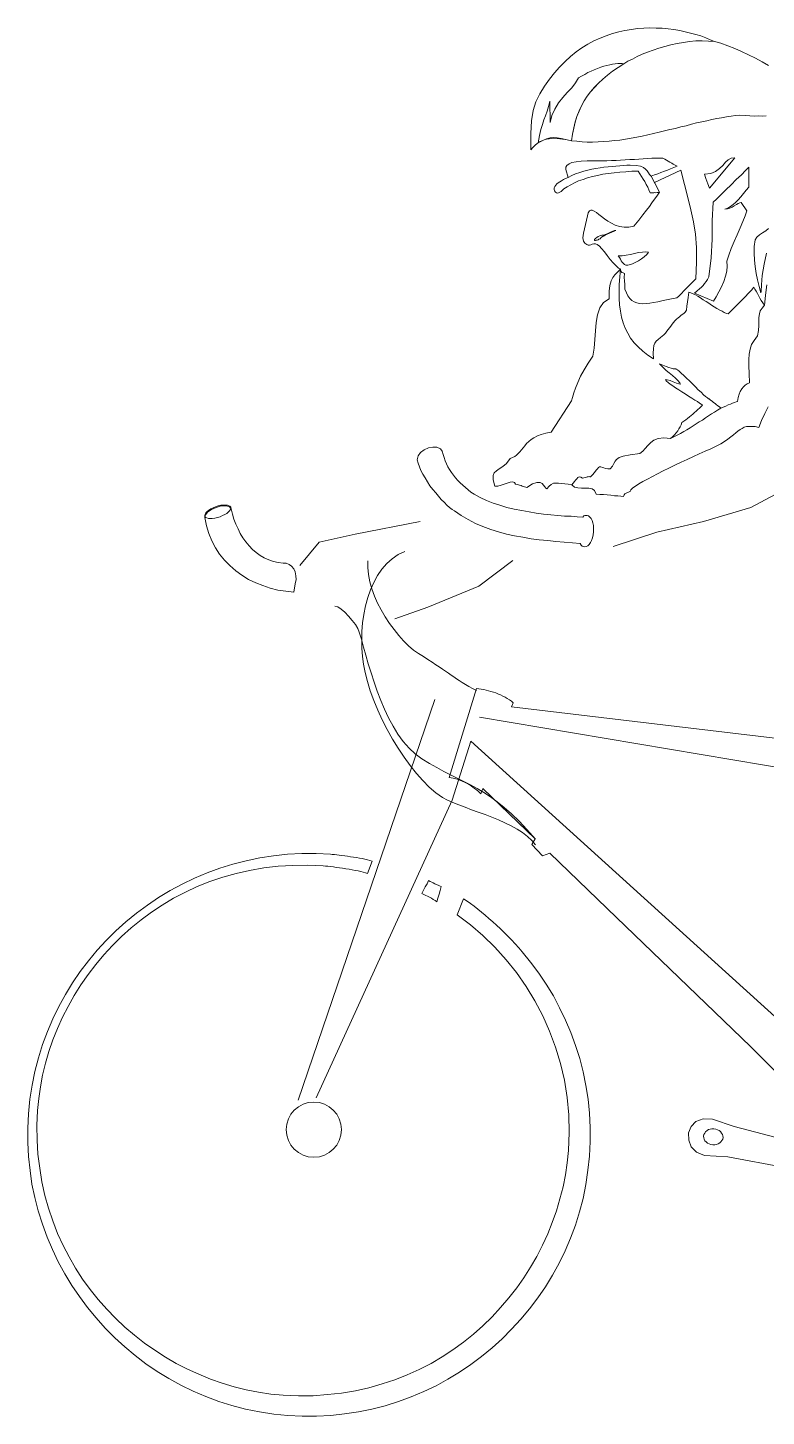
# Model space of a CAD drawing. Header units: millimetres. Extents: x 828494 to 5219521, y -272453 to 431064.
# Drawn here: x 2694480.6 to 2694744.3, y 209332 to 209827.9 of the extents above; entities that cross this region are included whole.
import ezdxf

# ---------------------------------------------------------------- set-up
doc = ezdxf.new("R2010")
doc.units = ezdxf.units.MM
doc.header["$LTSCALE"] = 5
doc.header["$MEASUREMENT"] = 0
doc.layers.add('Bike-Mobius', color=242, linetype='Continuous', lineweight=13)

# ---------------------------------------------------------------- blocks, each defined once
blk = doc.blocks.new('bike boy')
for p, q in [((630.06106, 505.5882), (630.0737, 505.59483)), ((630.04087, 505.58214), (630.06106, 505.5882)), ((629.91946, 505.58221), (629.89173, 505.57672)), ((630.0208, 505.57759), (630.04087, 505.58214)), ((629.89173, 505.57672), (629.8763, 505.57333)), ((630.00212, 505.57141), (630.0208, 505.57759)), ((629.8763, 505.57333), (629.86795, 505.56334)), ((629.94469, 505.55451), (629.95918, 505.56555)), ((629.92276, 505.54555), (629.94469, 505.55451)), ((629.90873, 505.54054), (629.92276, 505.54555)), ((629.92584, 505.50588), (629.86735, 505.33433)), ((629.945, 505.49836), (630.1563, 505.46268)), ((629.93321, 505.46285), (629.94118, 505.48803)), ((629.94118, 505.48803), (630.08181, 505.36061)), ((629.87501, 505.33527), (629.93321, 505.46285))]:
    blk.add_line(p, q)
at = {"linetype": 'Continuous'}
for points in [[(629.97009, 505.74442), (629.9696, 505.74409), (629.9687, 505.74332), (629.96779, 505.74236), (629.96687, 505.74131), (629.96694, 505.74838), (629.96725, 505.75376), (629.96787, 505.75818), (629.96899, 505.76191), (629.97083, 505.7654), (629.97275, 505.7686), (629.97484, 505.77161), (629.977, 505.77433), (629.97924, 505.77686), (629.98156, 505.7792), (629.98386, 505.78135), (629.98633, 505.78331), (629.98879, 505.78508), (629.99133, 505.78665), (629.99395, 505.78804), (629.99655, 505.78924), (629.99923, 505.79024), (630.00191, 505.79116), (630.00457, 505.79189), (630.00723, 505.79253), (630.00996, 505.79297), (630.01259, 505.79333), (630.0153, 505.7935), (630.01792, 505.79367), (630.02061, 505.79356), (630.02312, 505.79347), (630.02571, 505.79327), (630.02819, 505.79289), (630.03068, 505.79252), (630.03305, 505.79197), (630.03534, 505.79142), (630.03753, 505.79079), (630.03971, 505.79016), (630.04179, 505.78935), (630.04369, 505.78856), (630.04558, 505.78777), (630.04299, 505.78796), (630.0403, 505.78807), (630.0376, 505.788), (630.03488, 505.78774), (630.03224, 505.78738), (630.02951, 505.78693), (630.02686, 505.78639), (630.0243, 505.78565), (630.02173, 505.78492), (630.01924, 505.78408), (630.01685, 505.78324), (630.01464, 505.78229), (630.01243, 505.78134), (630.0104, 505.78028), (630.00846, 505.77931), (630.0067, 505.77823), (630.0067, 505.77823)], [(630.06873, 505.77755), (630.06596, 505.77906), (630.0631, 505.78058), (630.06014, 505.78211), (630.05718, 505.78354), (630.0542, 505.78479), (630.05121, 505.78594), (630.04832, 505.787), (630.04558, 505.78777), (630.04299, 505.78796), (630.0403, 505.78807), (630.0376, 505.788), (630.03488, 505.78774), (630.03224, 505.78738), (630.02951, 505.78693), (630.02686, 505.78639), (630.0243, 505.78565), (630.02173, 505.78492), (630.01924, 505.78408), (630.01685, 505.78324), (630.01464, 505.78229), (630.01243, 505.78134), (630.0104, 505.78028), (630.00846, 505.77931), (630.0067, 505.77823), (630.00426, 505.77665), (630.0019, 505.77506), (629.99973, 505.77336), (629.99774, 505.77165), (629.99584, 505.76993), (629.99413, 505.7682), (629.99249, 505.76628), (629.99104, 505.76434), (629.98978, 505.76239), (629.98859, 505.76024), (629.98759, 505.75808), (629.98667, 505.75573), (629.98593, 505.75337), (629.98528, 505.75081), (629.98479, 505.74815), (629.98439, 505.7453), (629.9866, 505.74504), (629.98883, 505.74487), (629.99105, 505.7447), (629.99337, 505.74471), (629.99571, 505.74481), (629.99805, 505.74492), (630.00039, 505.74511), (630.00273, 505.74531), (630.00508, 505.74559), (630.00743, 505.74598), (630.00988, 505.74635), (630.01224, 505.74682), (630.0146, 505.7473), (630.01697, 505.74777), (630.01943, 505.74833), (630.0218, 505.74889), (630.02417, 505.74946), (630.02644, 505.75003), (630.02882, 505.75059), (630.03109, 505.75117), (630.03346, 505.75173), (630.03564, 505.75231), (630.03792, 505.75288), (630.0401, 505.75337), (630.04228, 505.75386), (630.04445, 505.75435), (630.04653, 505.75475), (630.04861, 505.75515), (630.05069, 505.75555), (630.05266, 505.75578), (630.05454, 505.7561), (630.05642, 505.75623), (630.05864, 505.75607), (630.06068, 505.75601), (630.06262, 505.75586), (630.0644, 505.75591), (630.06616, 505.75587), (630.06775, 505.75594)], [(629.97521, 505.75306), (629.97506, 505.76219), (629.97451, 505.75991), (629.9739, 505.75791), (629.9732, 505.75601), (629.9725, 505.7542), (629.97188, 505.7522), (629.97116, 505.75002), (629.97059, 505.74745), (629.97008, 505.74433), (629.97202, 505.74539), (629.97366, 505.74611), (629.97517, 505.74646), (629.97667, 505.74662), (629.97816, 505.74651), (629.9799, 505.74619), (629.98192, 505.74576), (629.98439, 505.7452), (629.98479, 505.74806), (629.98527, 505.75072), (629.98593, 505.75328), (629.98667, 505.75573), (629.98758, 505.75799), (629.98859, 505.76024), (629.98978, 505.76239), (629.99104, 505.76434), (629.99249, 505.76628), (629.99412, 505.76811), (629.99584, 505.76993), (629.99774, 505.77165), (629.99973, 505.77336), (630.0019, 505.77506), (630.00426, 505.77665), (630.0067, 505.77823), (630.00597, 505.77838), (630.00504, 505.77836), (630.0041, 505.77833), (630.00307, 505.77823), (630.00195, 505.77813), (630.00072, 505.77785), (629.99949, 505.77757), (629.99816, 505.7772), (629.99682, 505.77675), (629.99548, 505.77629), (629.99404, 505.77565), (629.99269, 505.7751), (629.99134, 505.77446), (629.98998, 505.77372), (629.98862, 505.77299), (629.98735, 505.77215), (629.98608, 505.77011), (629.98443, 505.768), (629.9825, 505.76591), (629.98057, 505.76373), (629.97872, 505.76145), (629.97713, 505.75887), (629.9759, 505.75608), (629.97521, 505.75306)], [(629.97202, 505.74539), (629.9726, 505.74563), (629.97364, 505.74592), (629.97478, 505.74612), (629.97581, 505.74622), (629.97693, 505.74632), (629.97814, 505.74623), (629.97934, 505.74614), (629.98053, 505.74596), (629.98182, 505.74577), (629.9831, 505.74549), (629.98439, 505.7452), (629.98479, 505.74806), (629.98527, 505.75072), (629.98593, 505.75328), (629.98667, 505.75573), (629.98758, 505.75799), (629.98859, 505.76024), (629.98978, 505.76239), (629.99104, 505.76434), (629.99249, 505.76628), (629.99412, 505.76811), (629.99584, 505.76993), (629.99774, 505.77165), (629.99973, 505.77336), (630.0019, 505.77506), (630.00426, 505.77665), (630.0067, 505.77823), (630.0067, 505.77823), (630.0067, 505.77823)], [(629.97202, 505.74539), (629.97164, 505.74524), (629.97058, 505.74476), (629.97009, 505.74442)], [(630.02348, 505.73787), (630.02199, 505.7378), (630.02041, 505.73783), (630.01872, 505.73777), (630.01695, 505.73762), (630.01508, 505.73758), (630.01321, 505.73744), (630.01125, 505.73731), (630.00928, 505.73718), (630.00731, 505.73705), (630.00535, 505.73692), (630.00339, 505.73688), (630.00143, 505.73675), (629.99947, 505.73671), (629.99761, 505.73666), (629.99584, 505.73661), (629.99416, 505.73665), (629.99109, 505.73669), (629.98848, 505.73652), (629.98632, 505.73631), (629.98452, 505.73598), (629.98327, 505.73542), (629.98238, 505.73474), (629.98186, 505.73395), (629.98188, 505.73292), (629.98283, 505.72959), (629.98448, 505.7304), (629.98611, 505.73111), (629.98783, 505.73173), (629.98955, 505.73225), (629.99135, 505.73267), (629.99306, 505.7331), (629.99476, 505.73344), (629.99654, 505.73368), (629.99824, 505.73392), (630.00002, 505.73416), (630.00171, 505.73431), (630.0033, 505.73437), (630.00499, 505.73453), (630.00648, 505.7346), (630.00798, 505.73477), (630.00948, 505.73484), (630.01198, 505.73474), (630.0139, 505.73432), (630.01516, 505.73376), (630.01605, 505.73313), (630.01673, 505.73234), (630.01723, 505.73155), (630.01773, 505.73077), (630.01842, 505.73007), (630.01986, 505.73061), (630.0213, 505.73115), (630.02264, 505.7317), (630.02408, 505.73225), (630.02542, 505.7327), (630.02676, 505.73325), (630.0282, 505.7338), (630.02964, 505.73434), (630.02873, 505.73478), (630.02793, 505.73521), (630.02722, 505.73564), (630.02641, 505.73607), (630.0257, 505.7365), (630.02499, 505.73693), (630.02428, 505.73744), (630.02348, 505.73787)], [(630.04129, 505.73095), (630.04189, 505.72904), (630.04228, 505.72799), (630.04265, 505.72684), (630.04335, 505.72493), (630.0542, 505.73798), (630.0527, 505.73781), (630.05144, 505.73716), (630.05033, 505.73603), (630.04911, 505.73464), (630.04771, 505.73335), (630.04603, 505.73208), (630.04393, 505.7313), (630.04129, 505.73095)], [(630.022, 505.72319), (630.02153, 505.72313), (630.02106, 505.72307), (630.0205, 505.72302), (630.02003, 505.72306), (630.01956, 505.723), (630.019, 505.72295), (630.01854, 505.72299), (630.01807, 505.72293), (630.01751, 505.72418), (630.01695, 505.72534), (630.0163, 505.7266), (630.01574, 505.72776), (630.01498, 505.72884), (630.01432, 505.73001), (630.01357, 505.73109), (630.01282, 505.73226), (630.01021, 505.73218), (630.00759, 505.732), (630.00497, 505.73183), (630.00253, 505.73155), (630.00008, 505.73127), (629.99773, 505.73089), (629.99546, 505.73041), (629.99328, 505.72992), (629.99119, 505.72933), (629.98928, 505.72873), (629.98737, 505.72804), (629.98563, 505.72724), (629.98399, 505.72643), (629.98244, 505.72553), (629.98106, 505.72461), (629.97987, 505.72358), (629.97909, 505.72308), (629.97842, 505.72285), (629.97787, 505.72299), (629.97742, 505.7233), (629.97709, 505.72379), (629.97696, 505.72445), (629.97691, 505.72511), (629.97714, 505.72574), (629.97756, 505.72627), (629.97806, 505.72679), (629.97865, 505.72721), (629.97934, 505.72771), (629.98002, 505.72813), (629.9809, 505.72862), (629.98177, 505.72911), (629.98283, 505.72959), (629.98448, 505.7304), (629.98611, 505.73111), (629.98783, 505.73173), (629.98955, 505.73225), (629.99135, 505.73267), (629.99306, 505.7331), (629.99476, 505.73344), (629.99654, 505.73368), (629.99824, 505.73392), (630.00002, 505.73416), (630.00171, 505.73431), (630.0033, 505.73437), (630.00499, 505.73453), (630.00648, 505.7346), (630.00798, 505.73477), (630.00948, 505.73484), (630.01198, 505.73474), (630.0139, 505.73432), (630.01516, 505.73376), (630.01605, 505.73313), (630.01673, 505.73234), (630.01723, 505.73155), (630.01773, 505.73077), (630.01842, 505.73007), (630.022, 505.72319)], [(630.0321, 505.68073), (630.03754, 505.68618), (630.03789, 505.69332), (630.0378, 505.69956), (630.0374, 505.70527), (630.03658, 505.71055), (630.03549, 505.71575), (630.03421, 505.72096), (630.03277, 505.72657), (630.03119, 505.73273), (630.01981, 505.72745), (630.022, 505.72319), (630.02085, 505.7216), (630.01982, 505.72019), (630.01877, 505.71869), (630.01773, 505.71718), (630.01639, 505.71552), (630.01494, 505.71358), (630.01319, 505.71129), (630.01103, 505.70866), (630.00887, 505.70827), (630.00682, 505.70823), (630.00488, 505.70857), (630.00307, 505.70917), (630.00145, 505.70994), (629.99994, 505.7108), (629.99852, 505.71184), (629.9972, 505.71278), (629.99606, 505.7137), (629.99501, 505.71453), (629.99403, 505.71516), (629.99322, 505.7155), (629.99257, 505.71555), (629.99199, 505.71522), (629.99146, 505.71442), (629.99118, 505.71314), (629.98949, 505.70563), (629.98925, 505.7037), (629.98943, 505.70229), (629.99001, 505.70141), (629.9909, 505.70078), (629.99144, 505.70055), (629.992, 505.70061), (629.99257, 505.70075), (629.99324, 505.70098), (629.9939, 505.70112), (629.99464, 505.70106), (629.99537, 505.70082), (629.99625, 505.70019), (629.99719, 505.6991), (629.99839, 505.6977), (629.99957, 505.69613), (630.00093, 505.69444), (630.00212, 505.69295), (630.00342, 505.69165), (630.00447, 505.69073), (630.00537, 505.69029), (630.00549, 505.68944), (630.00591, 505.68885), (630.00645, 505.68863), (630.00699, 505.6884), (630.00695, 505.68663), (630.00703, 505.68523), (630.0071, 505.68373), (630.00723, 505.68177), (630.00786, 505.68014), (630.0085, 505.67879), (630.00926, 505.67771), (630.01022, 505.67689), (630.0112, 505.67626), (630.01228, 505.67581), (630.01347, 505.67553), (630.01485, 505.67542), (630.01625, 505.67551), (630.01785, 505.67566), (630.01945, 505.67592), (630.02124, 505.67625), (630.02305, 505.67667), (630.02503, 505.67708), (630.02721, 505.67756), (630.02938, 505.67805), (630.03027, 505.67864), (630.03107, 505.67941), (630.03168, 505.68011), (630.0321, 505.68073)], [(630.03698, 505.67999), (630.03816, 505.68092), (630.03916, 505.68178), (630.03996, 505.68256), (630.04067, 505.68334), (630.04129, 505.68413), (630.04192, 505.68502), (630.04254, 505.6859), (630.04318, 505.68697), (630.04417, 505.69518), (630.04449, 505.70306), (630.04462, 505.71096), (630.04504, 505.71894), (630.04644, 505.72032), (630.04826, 505.72214), (630.05046, 505.7242), (630.05268, 505.72646), (630.05489, 505.72862), (630.05709, 505.73068), (630.0589, 505.7325), (630.06032, 505.73397), (630.06022, 505.72533), (630.05911, 505.72411), (630.05798, 505.72271), (630.05685, 505.7213), (630.05563, 505.72), (630.05442, 505.71869), (630.05303, 505.71759), (630.05156, 505.71658), (630.05003, 505.71596), (630.05106, 505.71606), (630.0521, 505.71636), (630.05307, 505.71684), (630.05404, 505.71742), (630.05492, 505.71791), (630.0557, 505.71841), (630.05638, 505.71873), (630.05695, 505.71888), (630.05946, 505.71524), (630.05865, 505.71316), (630.05763, 505.71063), (630.05649, 505.70793), (630.05525, 505.70504), (630.054, 505.70207), (630.05276, 505.69918), (630.0517, 505.69628), (630.05085, 505.69365), (630.05098, 505.69159), (630.05082, 505.68946), (630.05028, 505.68727), (630.04955, 505.685), (630.04853, 505.68265), (630.04744, 505.68051), (630.04626, 505.67845), (630.04509, 505.67649), (630.03698, 505.67999)], [(630.06702, 505.67484), (630.06712, 505.67613), (630.06744, 505.67918), (630.06795, 505.68352)], [(630.06786, 505.69711), (630.06676, 505.69235), (630.06603, 505.68757), (630.06563, 505.6836), (630.06552, 505.6809), (630.06538, 505.68017), (630.06465, 505.68284), (630.06402, 505.68567), (630.06339, 505.68842), (630.06296, 505.69134), (630.06262, 505.69416), (630.06256, 505.69705), (630.06259, 505.70002), (630.0629, 505.70288), (630.06374, 505.70403), (630.06483, 505.70497), (630.0661, 505.7058), (630.06747, 505.70673), (630.06867, 505.70775)], [(630.06857, 505.63135), (630.06706, 505.62849), (630.06572, 505.62551), (630.06455, 505.62244), (630.063, 505.62284), (630.06161, 505.62294), (630.06031, 505.62294), (630.05928, 505.62284), (630.05832, 505.62254), (630.05736, 505.62205), (630.05648, 505.62156), (630.05559, 505.62088), (630.0547, 505.62011), (630.0537, 505.61926), (630.05252, 505.61842), (630.05124, 505.61749), (630.04986, 505.61647), (630.0482, 505.61539), (630.04626, 505.61442), (630.04404, 505.61338), (630.04163, 505.61226), (630.03904, 505.61115), (630.03653, 505.61004), (630.03383, 505.60875), (630.03123, 505.60755), (630.02862, 505.60635), (630.02601, 505.60506), (630.02359, 505.60385), (630.02117, 505.60263), (630.01895, 505.6015), (630.01682, 505.60036), (630.01488, 505.59929), (630.01322, 505.5983), (630.01175, 505.59739), (630.01057, 505.59655), (630.00968, 505.59578), (630.00954, 505.59523), (630.00924, 505.59497), (630.00876, 505.59473), (630.00828, 505.59458), (630.00771, 505.59435), (630.00722, 505.5941), (630.00682, 505.59367), (630.00658, 505.59294), (630.00546, 505.59302), (630.00417, 505.59312), (630.00269, 505.59323), (630.00121, 505.59344), (629.99964, 505.59356), (629.99807, 505.59368), (629.9964, 505.5938), (629.99483, 505.59392), (629.9942, 505.59546), (629.99314, 505.59619), (629.99177, 505.59648), (629.99019, 505.59651), (629.9886, 505.59644), (629.98703, 505.59656), (629.98556, 505.59695), (629.98443, 505.59796), (629.98504, 505.59857), (629.98565, 505.59927), (629.98607, 505.59989), (629.98658, 505.6005), (629.98708, 505.60102), (629.98766, 505.60126), (629.98831, 505.60121), (629.98902, 505.60078), (629.98968, 505.60092), (629.99025, 505.60106), (629.99073, 505.60121), (629.9911, 505.60128), (629.99148, 505.60134), (629.99186, 505.60141), (629.99223, 505.60138), (629.9925, 505.60126), (629.99332, 505.60223), (629.99413, 505.60319), (629.99495, 505.60415), (629.99546, 505.60476), (629.99588, 505.60538), (629.99636, 505.60553), (629.99692, 505.60558), (629.99755, 505.60535), (629.99819, 505.60511), (629.99891, 505.60487), (629.99983, 505.60471), (630.00086, 505.60473), (630.00188, 505.60595), (630.00252, 505.60702), (630.00297, 505.60801), (630.00359, 505.6088), (630.00467, 505.60956), (630.00648, 505.61017), (630.00941, 505.61078), (630.01364, 505.6113), (630.01483, 505.61233), (630.01594, 505.61345), (630.01707, 505.61476), (630.01827, 505.61598), (630.01965, 505.61699), (630.02147, 505.61769), (630.02382, 505.61798), (630.02668, 505.61767), (630.02814, 505.6184), (630.02959, 505.61912), (630.03105, 505.61994), (630.0324, 505.62068), (630.03377, 505.62151), (630.03513, 505.62233), (630.03641, 505.62317), (630.03777, 505.62399), (630.03904, 505.62483), (630.04041, 505.62566), (630.04169, 505.62658), (630.04296, 505.62742), (630.04433, 505.62825), (630.0456, 505.62908), (630.04687, 505.62992), (630.04824, 505.63075), (630.0493, 505.63122), (630.05035, 505.63161), (630.05142, 505.63209), (630.05238, 505.63248), (630.05324, 505.63288), (630.0541, 505.63319), (630.05486, 505.63341), (630.05544, 505.63364), (630.05575, 505.63529), (630.05614, 505.63676), (630.0566, 505.63793), (630.05724, 505.639), (630.05796, 505.63988), (630.05876, 505.64065), (630.05954, 505.64115), (630.06051, 505.64164), (630.06034, 505.64556), (630.06022, 505.64882), (630.06023, 505.65152), (630.06042, 505.65393), (630.06076, 505.65604), (630.06146, 505.65795), (630.06253, 505.65973), (630.06398, 505.66166), (630.06435, 505.66406), (630.06451, 505.66618), (630.06455, 505.66804), (630.06458, 505.66962), (630.06478, 505.6711), (630.06516, 505.67237), (630.06591, 505.67362), (630.06702, 505.67484)], [(629.99725, 505.70477), (629.99799, 505.70481), (629.99876, 505.70512), (629.99962, 505.70543), (630.0004, 505.70584), (630.00127, 505.70624), (630.00203, 505.70655), (630.0027, 505.70678), (630.00336, 505.70682), (630.00259, 505.70651), (630.00163, 505.70611), (630.00057, 505.70564), (629.99961, 505.70524), (629.99874, 505.70484), (629.99806, 505.70443), (629.99767, 505.70427), (629.99757, 505.70419), (629.99708, 505.70376), (629.99658, 505.70333), (629.99609, 505.70309), (629.99571, 505.70284), (629.99532, 505.70268), (629.99494, 505.70262), (629.99457, 505.70255), (629.99428, 505.70248), (629.9942, 505.70267), (629.99422, 505.70295), (629.99444, 505.70331), (629.99473, 505.70357), (629.99513, 505.7039), (629.99572, 505.70423), (629.99648, 505.70455), (629.99725, 505.70477)], [(630.01736, 505.69748), (630.01654, 505.69652), (630.01544, 505.69558), (630.01426, 505.69474), (630.01308, 505.69389), (630.01183, 505.69325), (630.01076, 505.69267), (630.0098, 505.69228), (630.00904, 505.69206), (630.00847, 505.69201), (630.008, 505.69195), (630.00764, 505.69198), (630.00737, 505.69209), (630.00701, 505.69231), (630.00675, 505.69251), (630.00639, 505.69282), (630.00597, 505.69331), (630.00563, 505.69381), (630.00531, 505.69448), (630.00491, 505.69526), (630.00431, 505.69595), (630.00598, 505.69601), (630.00777, 505.69625), (630.00957, 505.69658), (630.01137, 505.697), (630.01307, 505.69734), (630.01467, 505.69759), (630.01616, 505.69767), (630.01736, 505.69748)], [(629.98443, 505.59796), (629.98296, 505.59817), (629.98148, 505.59828), (629.9801, 505.59848), (629.97881, 505.59867), (629.97769, 505.59866), (629.97657, 505.59856), (629.9756, 505.59807), (629.9747, 505.5973), (629.97378, 505.59616), (629.97334, 505.59648), (629.97292, 505.59706), (629.97241, 505.59775), (629.97181, 505.59845), (629.97091, 505.59889), (629.96952, 505.5989), (629.9677, 505.5983), (629.96527, 505.59681), (629.9648, 505.59684), (629.96425, 505.59698), (629.96381, 505.5972), (629.96326, 505.59733), (629.96272, 505.59756), (629.96208, 505.59779), (629.96126, 505.59804), (629.96035, 505.5982), (629.95993, 505.59888), (629.95911, 505.59913), (629.95808, 505.59902), (629.95684, 505.59865), (629.9555, 505.59819), (629.95417, 505.59774), (629.95274, 505.59738), (629.95153, 505.59738), (629.9508, 505.60004), (629.95076, 505.6019), (629.95122, 505.60308), (629.95222, 505.60394), (629.95339, 505.60468), (629.95486, 505.60569), (629.95646, 505.60706), (629.95801, 505.60917), (629.95906, 505.60956), (629.96003, 505.61004), (629.96082, 505.61064), (629.96152, 505.61133), (629.96223, 505.61202), (629.96285, 505.6129), (629.96357, 505.61378), (629.96429, 505.61466), (629.965, 505.61553), (629.966, 505.61639), (629.967, 505.61724), (629.96827, 505.61808), (629.96972, 505.61881), (629.97135, 505.61943), (629.97335, 505.62002), (629.97561, 505.62041), (629.98436, 505.63389), (629.98474, 505.63535), (629.98535, 505.63726), (629.98607, 505.63935), (629.98709, 505.64178), (629.98822, 505.6444), (629.98973, 505.64717), (629.99143, 505.65002), (629.99342, 505.65294), (629.99406, 505.65643), (629.99434, 505.66013), (629.99462, 505.66383), (629.99489, 505.66744), (629.99551, 505.67074), (629.99648, 505.67365), (629.99806, 505.67605), (630.00041, 505.67763), (630.00046, 505.68079), (630.00074, 505.68329), (630.00135, 505.6852), (630.00202, 505.68664), (630.00285, 505.68778), (630.00375, 505.68864), (630.00456, 505.68951), (630.00537, 505.69038), (630.00502, 505.68697), (630.00478, 505.68373), (630.00473, 505.68066), (630.00479, 505.67768), (630.00495, 505.67496), (630.00531, 505.67224), (630.00577, 505.66969), (630.00652, 505.66731), (630.00737, 505.66501), (630.00842, 505.66288), (630.00965, 505.66074), (630.01117, 505.65877), (630.0129, 505.65696), (630.01481, 505.65514), (630.01701, 505.65348), (630.0194, 505.65182), (630.01931, 505.65434), (630.01945, 505.65619), (630.01965, 505.65757), (630.02, 505.65857), (630.02062, 505.65936), (630.02142, 505.66013), (630.02242, 505.66099), (630.02381, 505.66219), (630.02452, 505.66288), (630.02513, 505.66367), (630.02575, 505.66436), (630.02636, 505.66516), (630.02688, 505.66586), (630.02741, 505.66666), (630.02802, 505.66736), (630.02864, 505.66815), (630.02934, 505.66884), (630.02995, 505.66945), (630.03053, 505.66987), (630.03113, 505.67038), (630.03172, 505.6708), (630.03241, 505.67131), (630.03302, 505.67191), (630.03364, 505.67271), (630.03377, 505.67446), (630.03399, 505.67621), (630.03423, 505.67806), (630.03459, 505.68045), (630.03541, 505.6802), (630.0364, 505.67976), (630.03738, 505.67922), (630.03846, 505.67867), (630.03961, 505.67793), (630.04077, 505.67719), (630.04192, 505.67645), (630.04317, 505.67571), (630.04431, 505.67488), (630.04547, 505.67414), (630.04662, 505.6734), (630.04778, 505.67275), (630.04886, 505.67221), (630.04975, 505.67168), (630.05065, 505.67133), (630.05147, 505.67108), (630.05269, 505.67238), (630.05411, 505.67386), (630.05561, 505.67533), (630.05722, 505.67697), (630.05873, 505.67844), (630.06015, 505.68001), (630.06137, 505.68131), (630.06239, 505.68254), (630.06289, 505.68176), (630.06347, 505.68088), (630.06396, 505.67991), (630.06444, 505.67894), (630.06492, 505.67788), (630.0655, 505.67691), (630.06626, 505.67582), (630.06702, 505.67484), (630.06591, 505.67362), (630.06516, 505.67237), (630.06478, 505.6711), (630.06458, 505.66962), (630.06455, 505.66804), (630.06451, 505.66618), (630.06435, 505.66406), (630.06398, 505.66166), (630.06253, 505.65973), (630.06146, 505.65795), (630.06076, 505.65604), (630.06042, 505.65393), (630.06023, 505.65152), (630.06022, 505.64882), (630.06034, 505.64556), (630.06051, 505.64164), (630.05954, 505.64115), (630.05876, 505.64065), (630.05796, 505.63988), (630.05724, 505.639), (630.0566, 505.63793), (630.05614, 505.63676), (630.05575, 505.63529), (630.05544, 505.63364), (630.05486, 505.63341), (630.0541, 505.63319), (630.05324, 505.63288), (630.05238, 505.63248), (630.05142, 505.63209), (630.05035, 505.63161), (630.0493, 505.63122), (630.04824, 505.63075), (630.04763, 505.63126), (630.04692, 505.63178), (630.04631, 505.63229), (630.04578, 505.6327), (630.04517, 505.63321), (630.04456, 505.63372), (630.04385, 505.63415), (630.04323, 505.63466), (630.04296, 505.63477), (630.04252, 505.63509), (630.04173, 505.6357), (630.04086, 505.63651), (630.03982, 505.63752), (630.0386, 505.63864), (630.03739, 505.63985), (630.03609, 505.64116), (630.03479, 505.64237), (630.03357, 505.64358), (630.03245, 505.64469), (630.03131, 505.6457), (630.03044, 505.64651), (630.02975, 505.64713), (630.02921, 505.64745), (630.02904, 505.64755), (630.02885, 505.64756), (630.02848, 505.64759), (630.02783, 505.64764), (630.02701, 505.64789), (630.02601, 505.64815), (630.02483, 505.64852), (630.02347, 505.64909), (630.02203, 505.64966), (630.02272, 505.64896), (630.02367, 505.64805), (630.02489, 505.64693), (630.02621, 505.64581), (630.02752, 505.64469), (630.02883, 505.64357), (630.02987, 505.64256), (630.03073, 505.64165), (630.03096, 505.64108), (630.03032, 505.64112), (630.02922, 505.64139), (630.02787, 505.64196), (630.02651, 505.64253), (630.02533, 505.6429), (630.0246, 505.64305), (630.02466, 505.64267), (630.02501, 505.64227), (630.02571, 505.64175), (630.02659, 505.64104), (630.02765, 505.6403), (630.02889, 505.63947), (630.03022, 505.63862), (630.03164, 505.63768), (630.03306, 505.63682), (630.03448, 505.63588), (630.03591, 505.63502), (630.03715, 505.63419), (630.03822, 505.63355), (630.03919, 505.63292), (630.0399, 505.63249), (630.04025, 505.63218), (630.04043, 505.63208), (630.03983, 505.63147), (630.03912, 505.63078), (630.03843, 505.63018), (630.03772, 505.62949), (630.03703, 505.62889), (630.03632, 505.6282), (630.03553, 505.62761), (630.03484, 505.62701), (630.03404, 505.62633), (630.03325, 505.62574), (630.03237, 505.62515), (630.03158, 505.62456), (630.03123, 505.62365), (630.03088, 505.62275), (630.03035, 505.62186), (630.02982, 505.62097), (630.0292, 505.62018), (630.02839, 505.61931), (630.02758, 505.61844), (630.02668, 505.61767), (630.02382, 505.61798), (630.02147, 505.61769), (630.01965, 505.61699), (630.01827, 505.61598), (630.01707, 505.61476), (630.01594, 505.61345), (630.01483, 505.61233), (630.01364, 505.6113), (630.00941, 505.61078), (630.00648, 505.61017), (630.00467, 505.60956), (630.00359, 505.6088), (630.00297, 505.60801), (630.00252, 505.60702), (630.00188, 505.60595), (630.00086, 505.60473), (629.99983, 505.60471), (629.99891, 505.60487), (629.99819, 505.60511), (629.99755, 505.60535), (629.99692, 505.60558), (629.99636, 505.60553), (629.99588, 505.60538), (629.99546, 505.60476), (629.99495, 505.60415), (629.99413, 505.60319), (629.99332, 505.60223), (629.9925, 505.60126), (629.99223, 505.60138), (629.99186, 505.60141), (629.99148, 505.60134), (629.9911, 505.60128), (629.99073, 505.60121), (629.99025, 505.60106), (629.98968, 505.60092), (629.98902, 505.60078), (629.98831, 505.60121), (629.98766, 505.60126), (629.98708, 505.60102), (629.98658, 505.6005), (629.98607, 505.59989), (629.98565, 505.59927), (629.98504, 505.59857), (629.98443, 505.59796)], [(629.93416, 505.58669), (629.93319, 505.58732), (629.93213, 505.58814), (629.931, 505.58915), (629.92988, 505.59036), (629.92857, 505.59157), (629.92738, 505.59297), (629.92618, 505.59445), (629.9249, 505.59594), (629.92372, 505.59752), (629.92263, 505.59919), (629.92164, 505.60085), (629.92064, 505.60241), (629.91984, 505.60405), (629.91921, 505.60559), (629.91867, 505.60712), (629.91831, 505.60854), (629.91863, 505.61028), (629.91968, 505.61179), (629.92125, 505.61288), (629.92308, 505.61367), (629.92496, 505.614), (629.92673, 505.61396), (629.92817, 505.61338), (629.92902, 505.61229), (629.92938, 505.61087), (629.92974, 505.60954), (629.9302, 505.6082), (629.93075, 505.60686), (629.9314, 505.6056), (629.93215, 505.60443), (629.93289, 505.60316), (629.93374, 505.60207), (629.93468, 505.60088), (629.93562, 505.59979), (629.93666, 505.59878), (629.93779, 505.59777), (629.93892, 505.59675), (629.94006, 505.59573), (629.94129, 505.5948), (629.94261, 505.59386), (629.94521, 505.59246), (629.94791, 505.59123), (629.9508, 505.59008), (629.9537, 505.58912), (629.95671, 505.58824), (629.95981, 505.58745), (629.96302, 505.58683), (629.96615, 505.58632), (629.96927, 505.5858), (629.97241, 505.58538), (629.97545, 505.58505), (629.97851, 505.58482), (629.98137, 505.58451), (629.98415, 505.5844), (629.98674, 505.5842), (629.98924, 505.58401), (629.98966, 505.58463), (629.99005, 505.58479), (629.99042, 505.58476), (629.99097, 505.58472), (629.99161, 505.58458), (629.99222, 505.58406), (629.99274, 505.58347), (629.99323, 505.58259), (629.99352, 505.58155), (629.99372, 505.58042), (629.99381, 505.5792), (629.9938, 505.5778), (629.9936, 505.57642), (629.99332, 505.57514), (629.99296, 505.57405), (629.99252, 505.57315), (629.9919, 505.57237), (629.9913, 505.57176), (629.99062, 505.57144), (629.98996, 505.57139), (629.98932, 505.57144), (629.98887, 505.57166), (629.98843, 505.57207), (629.98811, 505.57274), (629.98469, 505.573), (629.98117, 505.57327), (629.97766, 505.57363), (629.97415, 505.57398), (629.97055, 505.57435), (629.96705, 505.5748), (629.96347, 505.57544), (629.95998, 505.57608), (629.9565, 505.57681), (629.95312, 505.57771), (629.94976, 505.5788), (629.9464, 505.57999), (629.94325, 505.58134), (629.94012, 505.58298), (629.93708, 505.5847), (629.93416, 505.58669)], [(629.83306, 505.58883), (629.8342, 505.58911), (629.83523, 505.58922), (629.83617, 505.58924), (629.837, 505.58918), (629.83763, 505.58895), (629.83808, 505.58873), (629.83842, 505.58833), (629.83848, 505.58786), (629.83835, 505.58731), (629.83793, 505.58679), (629.83743, 505.58627), (629.83673, 505.58567), (629.83586, 505.58517), (629.83489, 505.58469), (629.83383, 505.58421), (629.83269, 505.58383), (629.83155, 505.58355), (629.83052, 505.58344), (629.82958, 505.58341), (629.82884, 505.58347), (629.82812, 505.58371), (629.82767, 505.58393), (629.82732, 505.58433), (629.82727, 505.5848), (629.8274, 505.58535), (629.82781, 505.58588), (629.82833, 505.58649), (629.82911, 505.58708), (629.8299, 505.58758), (629.83087, 505.58806), (629.83192, 505.58845), (629.83306, 505.58883)], [(629.86091, 505.56439), (629.85878, 505.56464), (629.85668, 505.56508), (629.85468, 505.56579), (629.85279, 505.56658), (629.85101, 505.56765), (629.84933, 505.56889), (629.84776, 505.57022), (629.84629, 505.57173), (629.84493, 505.57341), (629.84367, 505.57518), (629.84251, 505.57704), (629.84153, 505.57898), (629.84057, 505.581), (629.83981, 505.5832), (629.83913, 505.5853), (629.83855, 505.58758), (629.8377, 505.58857), (629.83624, 505.58896), (629.83427, 505.58883), (629.83218, 505.58825), (629.83025, 505.58737), (629.82859, 505.58628), (629.82757, 505.58506), (629.82738, 505.58386), (629.82805, 505.58037), (629.82901, 505.57704), (629.83026, 505.57387), (629.8319, 505.57095), (629.83365, 505.56822), (629.83578, 505.56563), (629.83802, 505.56333), (629.84055, 505.56109), (629.84321, 505.55921), (629.84605, 505.55741), (629.8491, 505.55597), (629.85217, 505.55472), (629.85535, 505.55364), (629.85864, 505.55283), (629.86195, 505.5523), (629.86537, 505.55195), (629.86601, 505.55554), (629.86642, 505.55727), (629.86636, 505.55895), (629.86602, 505.56056), (629.86537, 505.56191), (629.86443, 505.56301), (629.86338, 505.56383), (629.8622, 505.56429), (629.86091, 505.56439)], [(629.91302, 505.56929), (629.91014, 505.56802), (629.90758, 505.56626), (629.90519, 505.56421), (629.90305, 505.56177), (629.90127, 505.55911), (629.89964, 505.55606), (629.8982, 505.55292), (629.89711, 505.54956), (629.89609, 505.546), (629.89545, 505.54242), (629.8949, 505.53883), (629.89462, 505.53513), (629.89453, 505.53151), (629.89454, 505.52788), (629.89484, 505.52441), (629.89533, 505.52112), (629.89598, 505.51744), (629.897, 505.51364), (629.89819, 505.50964), (629.89964, 505.50553), (629.90138, 505.5014), (629.9033, 505.49725), (629.90541, 505.49309), (629.9077, 505.48901), (629.91011, 505.4851), (629.91261, 505.48128), (629.91522, 505.47764), (629.91795, 505.47427), (629.92069, 505.47118), (629.92345, 505.46837), (629.92625, 505.46601), (629.92908, 505.46394), (629.93123, 505.46285), (629.93357, 505.46183), (629.9361, 505.46081), (629.93881, 505.45976), (629.94153, 505.45872), (629.94443, 505.45775), (629.94733, 505.4567), (629.95022, 505.45555), (629.95302, 505.45441), (629.95581, 505.45317), (629.9585, 505.45185), (629.96101, 505.45045), (629.96331, 505.44898), (629.96542, 505.44733), (629.96733, 505.44551), (629.96887, 505.44362)], [(629.94362, 505.50984), (629.94192, 505.51071), (629.9404, 505.51157), (629.93888, 505.51243), (629.93755, 505.51327), (629.9363, 505.51402), (629.93515, 505.51476), (629.93391, 505.5156), (629.93275, 505.51634), (629.93161, 505.51717), (629.93037, 505.51801), (629.92904, 505.51895), (629.92772, 505.51988), (629.92621, 505.52083), (629.92461, 505.52188), (629.92284, 505.52304), (629.92089, 505.5243), (629.91884, 505.52558), (629.91673, 505.52714), (629.91454, 505.52897), (629.91246, 505.53108), (629.9104, 505.53338), (629.90836, 505.53586), (629.90642, 505.53852), (629.90458, 505.54136), (629.90285, 505.54428), (629.9013, 505.54719), (629.89995, 505.55027), (629.89888, 505.55333), (629.89799, 505.55638), (629.89739, 505.55949), (629.89715, 505.56249), (629.89718, 505.56537)], [(629.96887, 505.44614), (629.96527, 505.45023), (629.96191, 505.45383), (629.9587, 505.45696), (629.95556, 505.45971), (629.95249, 505.46217), (629.94958, 505.46425), (629.94674, 505.46614), (629.94389, 505.46785), (629.94103, 505.46937), (629.93826, 505.47088), (629.93539, 505.4723), (629.93251, 505.47373), (629.92964, 505.47516), (629.9266, 505.47679), (629.92348, 505.47851), (629.92028, 505.48052), (629.91737, 505.4826), (629.91476, 505.48513), (629.91228, 505.48792), (629.91, 505.49107), (629.90793, 505.49448), (629.90597, 505.49807), (629.9042, 505.50174), (629.90263, 505.50558), (629.90115, 505.50951), (629.89978, 505.51343), (629.89849, 505.51734), (629.89729, 505.52116), (629.89627, 505.52486), (629.89523, 505.52839), (629.89437, 505.5318), (629.89348, 505.53485), (629.89285, 505.53629), (629.89177, 505.53804), (629.89042, 505.53982), (629.88888, 505.54161), (629.88733, 505.54331), (629.88566, 505.54465), (629.88424, 505.54559), (629.88306, 505.54596)], [(630.10913, 505.30953), (630.06091, 505.35728), (630.00356, 505.41252), (629.97503, 505.44018), (629.97196, 505.43892), (629.9673, 505.44383), (629.96878, 505.44624), (629.9464, 505.46775), (629.94548, 505.4655), (629.94418, 505.4668), (629.94269, 505.46803), (629.94092, 505.46919), (629.93914, 505.47025), (629.93725, 505.47114), (629.93544, 505.47184), (629.93362, 505.47225), (629.93195, 505.47247), (629.94368, 505.51067), (629.94469, 505.5105), (629.9457, 505.51033), (629.94672, 505.51016), (629.94772, 505.50999), (629.94882, 505.50972), (629.94982, 505.50937), (629.95092, 505.5091), (629.95191, 505.50875), (629.953, 505.50829), (629.95399, 505.50794), (629.95498, 505.5074), (629.95597, 505.50695), (629.95685, 505.50633), (629.95774, 505.50579), (629.95862, 505.50517), (629.95941, 505.50446), (629.95863, 505.50275), (630.07623, 505.48875)], [(629.93809, 505.42063), (629.9396, 505.41959), (629.9411, 505.41854), (629.9426, 505.41741), (629.94418, 505.41617), (629.94575, 505.41484), (629.94733, 505.41351), (629.949, 505.41218), (629.95065, 505.41075), (629.95222, 505.40924), (629.95387, 505.40772), (629.95543, 505.4062), (629.95708, 505.40459), (629.95863, 505.40298), (629.96018, 505.40128), (629.96172, 505.39959), (629.96318, 505.39789), (629.96684, 505.39343), (629.97031, 505.38879), (629.97348, 505.38399), (629.97655, 505.37901), (629.97924, 505.37388), (629.98182, 505.36866), (629.98411, 505.36327), (629.98611, 505.35772), (629.98783, 505.3521), (629.98926, 505.34641), (629.9905, 505.34064), (629.99144, 505.3347), (629.99202, 505.3287), (629.9923, 505.32263), (629.99231, 505.31658), (629.99203, 505.31037), (629.99138, 505.30428), (629.99046, 505.2982), (629.98926, 505.29224), (629.98771, 505.2865), (629.98597, 505.28076), (629.98388, 505.27524), (629.98161, 505.26983), (629.97898, 505.26454), (629.97617, 505.25936), (629.97319, 505.25437), (629.96985, 505.2496), (629.96633, 505.24493), (629.96264, 505.24046), (629.95869, 505.2362), (629.95466, 505.23213), (629.95037, 505.22826), (629.9458, 505.22451), (629.94117, 505.22105), (629.93637, 505.21787), (629.93139, 505.2148), (629.92634, 505.21202), (629.92103, 505.20954), (629.91565, 505.20725), (629.91019, 505.20524), (629.90456, 505.20343), (629.89887, 505.202), (629.8931, 505.20076), (629.88717, 505.1999), (629.88126, 505.19923), (629.87518, 505.19895), (629.86904, 505.19895), (629.86292, 505.19922), (629.85683, 505.19987), (629.85075, 505.20079), (629.84479, 505.20199), (629.83896, 505.20355), (629.83332, 505.20528), (629.8277, 505.20737), (629.82229, 505.20964), (629.817, 505.21228), (629.81191, 505.21508), (629.80693, 505.21816), (629.80206, 505.22141), (629.79748, 505.22492), (629.79302, 505.2287), (629.78875, 505.23256), (629.7846, 505.23669), (629.78074, 505.24108), (629.77707, 505.24554), (629.77361, 505.25018), (629.77034, 505.25498), (629.76737, 505.25996), (629.76459, 505.2651), (629.7621, 505.27031), (629.75981, 505.2757), (629.75781, 505.28124), (629.756, 505.28687), (629.75457, 505.29256), (629.75332, 505.29834), (629.75247, 505.30426), (629.7518, 505.31018), (629.75152, 505.31625), (629.75151, 505.32239), (629.75179, 505.32851), (629.75244, 505.3347), (629.75336, 505.34068), (629.75456, 505.34664), (629.75611, 505.35248), (629.75784, 505.35812), (629.75994, 505.36373), (629.76221, 505.36914), (629.76484, 505.37443), (629.76766, 505.37962), (629.77073, 505.3846), (629.77398, 505.38938), (629.77749, 505.39405), (629.78118, 505.39852), (629.78513, 505.40278), (629.78926, 505.40684), (629.79355, 505.41071), (629.79802, 505.41437), (629.80274, 505.41783), (629.80755, 505.42109), (629.81252, 505.42407), (629.81757, 505.42685), (629.82288, 505.42943), (629.82826, 505.43163), (629.83372, 505.43364), (629.83935, 505.43545), (629.84504, 505.43688), (629.8509, 505.43811), (629.85674, 505.43897), (629.86274, 505.43963), (629.86882, 505.43992), (629.87496, 505.43992), (629.88108, 505.43964), (629.88191, 505.43958), (629.88284, 505.43951), (629.88385, 505.43934), (629.88487, 505.43927), (629.88606, 505.43908), (629.88727, 505.43899), (629.88846, 505.43881), (629.88975, 505.43862), (629.89095, 505.43843), (629.89224, 505.43824), (629.89352, 505.43796), (629.89471, 505.43778), (629.8959, 505.4375), (629.897, 505.43723), (629.898, 505.43697), (629.89901, 505.43671), (629.89703, 505.43146), (629.89612, 505.43171), (629.89511, 505.43198), (629.89411, 505.43224), (629.89292, 505.43252), (629.89163, 505.43271), (629.89035, 505.43299), (629.88907, 505.43327), (629.88769, 505.43347), (629.88631, 505.43367), (629.88502, 505.43386), (629.88363, 505.43405), (629.88244, 505.43424), (629.88115, 505.43443), (629.88004, 505.43451), (629.87893, 505.43459), (629.878, 505.43466), (629.87142, 505.43498), (629.86499, 505.4349), (629.85873, 505.43454), (629.85253, 505.4338), (629.8465, 505.43276), (629.84072, 505.43143), (629.83501, 505.42982), (629.82948, 505.428), (629.8241, 505.4258), (629.81899, 505.42339), (629.81395, 505.4208), (629.80908, 505.41791), (629.80448, 505.41491), (629.80004, 505.41161), (629.79577, 505.40812), (629.79168, 505.40442), (629.78776, 505.40062), (629.78411, 505.39662), (629.78063, 505.39242), (629.77732, 505.38811), (629.77429, 505.38368), (629.77143, 505.37915), (629.76885, 505.3745), (629.76645, 505.36985), (629.76422, 505.36499), (629.76227, 505.36011), (629.76059, 505.35512), (629.7591, 505.35011), (629.75788, 505.34509), (629.75694, 505.34004), (629.75619, 505.33498), (629.75571, 505.32989), (629.75541, 505.32349), (629.7555, 505.31725), (629.75588, 505.31117), (629.75663, 505.30516), (629.75759, 505.29932), (629.75883, 505.29355), (629.76046, 505.28802), (629.76228, 505.28258), (629.7643, 505.27722), (629.7667, 505.2721), (629.76921, 505.26717), (629.77201, 505.2623), (629.77501, 505.2577), (629.7783, 505.25317), (629.7817, 505.24891), (629.7853, 505.24483), (629.7891, 505.24091), (629.7931, 505.23716), (629.7972, 505.2336), (629.80151, 505.23029), (629.80593, 505.22717), (629.81046, 505.22422), (629.81509, 505.22154), (629.81985, 505.21913), (629.82479, 505.2169), (629.82976, 505.21485), (629.83474, 505.21308), (629.83984, 505.21158), (629.84505, 505.21025), (629.85027, 505.20921), (629.85561, 505.20843), (629.86088, 505.20794), (629.86738, 505.20773), (629.87371, 505.20771), (629.87988, 505.20818), (629.88589, 505.20884), (629.89183, 505.20988), (629.8976, 505.21112), (629.90322, 505.21275), (629.90866, 505.21457), (629.91403, 505.21668), (629.91914, 505.21899), (629.92418, 505.22159), (629.92895, 505.22439), (629.93355, 505.22739), (629.93808, 505.23068), (629.94233, 505.23408), (629.94642, 505.23768), (629.95034, 505.24148), (629.95399, 505.24549), (629.95756, 505.24959), (629.96087, 505.2539), (629.96389, 505.25824), (629.96684, 505.26276), (629.96942, 505.2674), (629.97192, 505.27215), (629.97415, 505.277), (629.97611, 505.28197), (629.97788, 505.28696), (629.97938, 505.29206), (629.9807, 505.29717), (629.98174, 505.3023), (629.9825, 505.30746), (629.98308, 505.31272), (629.98339, 505.32042), (629.98321, 505.32797), (629.98248, 505.33547), (629.98126, 505.34282), (629.97957, 505.35002), (629.9775, 505.35707), (629.97494, 505.36387), (629.972, 505.37051), (629.96858, 505.37692), (629.96485, 505.38306), (629.96073, 505.38895), (629.95632, 505.3945), (629.9515, 505.3998), (629.94639, 505.40484), (629.94106, 505.40943), (629.93542, 505.41367), (629.93809, 505.42063)], [(629.9203, 505.42282), (629.92096, 505.42426), (629.92172, 505.42569), (629.92247, 505.42702), (629.92313, 505.42837), (629.92376, 505.42804), (629.92448, 505.42771), (629.92511, 505.42739), (629.92583, 505.42705), (629.92645, 505.42672), (629.92717, 505.42639), (629.92781, 505.42616), (629.92853, 505.42582), (629.92803, 505.42419), (629.92763, 505.42254), (629.92713, 505.4209), (629.92673, 505.41926), (629.92593, 505.41979), (629.92513, 505.42031), (629.92433, 505.42084), (629.92353, 505.42127), (629.92272, 505.4217), (629.92191, 505.42204), (629.92111, 505.42248), (629.9203, 505.42282)], [(630.0757, 505.30554), (630.05128, 505.30999), (630.04128, 505.31056), (630.03785, 505.31203), (630.03561, 505.31434), (630.03452, 505.31721), (630.03447, 505.32028), (630.03551, 505.323), (630.03763, 505.32517), (630.0407, 505.32633), (630.04469, 505.32612), (630.05394, 505.323), (630.07795, 505.31682), (630.07709, 505.31409), (630.07651, 505.31125), (630.07602, 505.30849), (630.0757, 505.30554)], [(630.04531, 505.32207), (630.04614, 505.32192), (630.04686, 505.32168), (630.04758, 505.32134), (630.04819, 505.32083), (630.04861, 505.32024), (630.04894, 505.31966), (630.04917, 505.31899), (630.04921, 505.31833), (630.04907, 505.3176), (630.04874, 505.31698), (630.04833, 505.31645), (630.04783, 505.31602), (630.04715, 505.3156), (630.04639, 505.31538), (630.04563, 505.31525), (630.04479, 505.31523), (630.04397, 505.31538), (630.04324, 505.31562), (630.04252, 505.31595), (630.042, 505.31646), (630.04148, 505.31696), (630.04115, 505.31755), (630.04092, 505.31821), (630.04088, 505.31896), (630.04103, 505.31961), (630.04135, 505.32023), (630.04177, 505.32076), (630.04236, 505.32127), (630.04295, 505.32169), (630.04372, 505.32191), (630.04447, 505.32204), (630.04531, 505.32207)]]:
    blk.add_lwpolyline(points, dxfattribs=at)
blk.add_circle((629.87399, 505.32169), 0.01182)

msp = doc.modelspace()

# ---------------------------------------------------------------- block references
at = {"layer": 'Bike-Mobius', "xscale": 833.7676911355229, "yscale": 833.7676911125891, "zscale": 833.7676911122411}
msp.add_blockref('bike boy', (2169414.16, -211886.55), dxfattribs=at)

doc.saveas('drawing.dxf')
